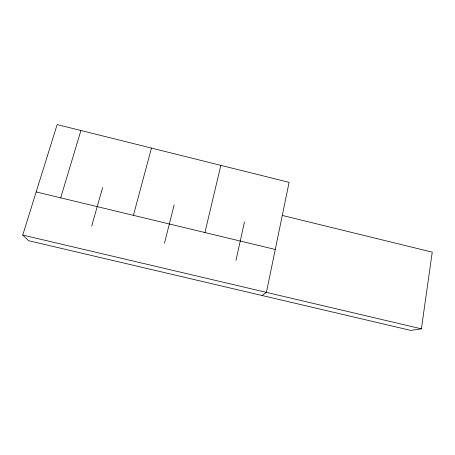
<?xml version="1.0" encoding="UTF-8"?>
<svg xmlns="http://www.w3.org/2000/svg" width="455" height="455" viewBox="0 0 455 455"><rect width="100%" height="100%" fill="white"/><g stroke="black" fill="none" stroke-linecap="round" stroke-linejoin="round"><path stroke-width="0.68" d="M262.017 295.488L266.42 292.377L289.107 182.347L57.142 124.59L22.75 235.064L28.523 240.684L410.797 330.41L421.381 328.823L432.25 252.155L282.282 215.437M235.974 260.374L244.466 222.006M204.943 232.545L220.84 165.347M164.454 243.34L174.14 204.921M133.429 215.34L151.452 148.074M91.711 226.016L102.637 187.551M60.697 197.845L80.916 130.511M22.75 235.064L421.381 328.823M36.172 191.942L275.269 249.465"/></g></svg>
